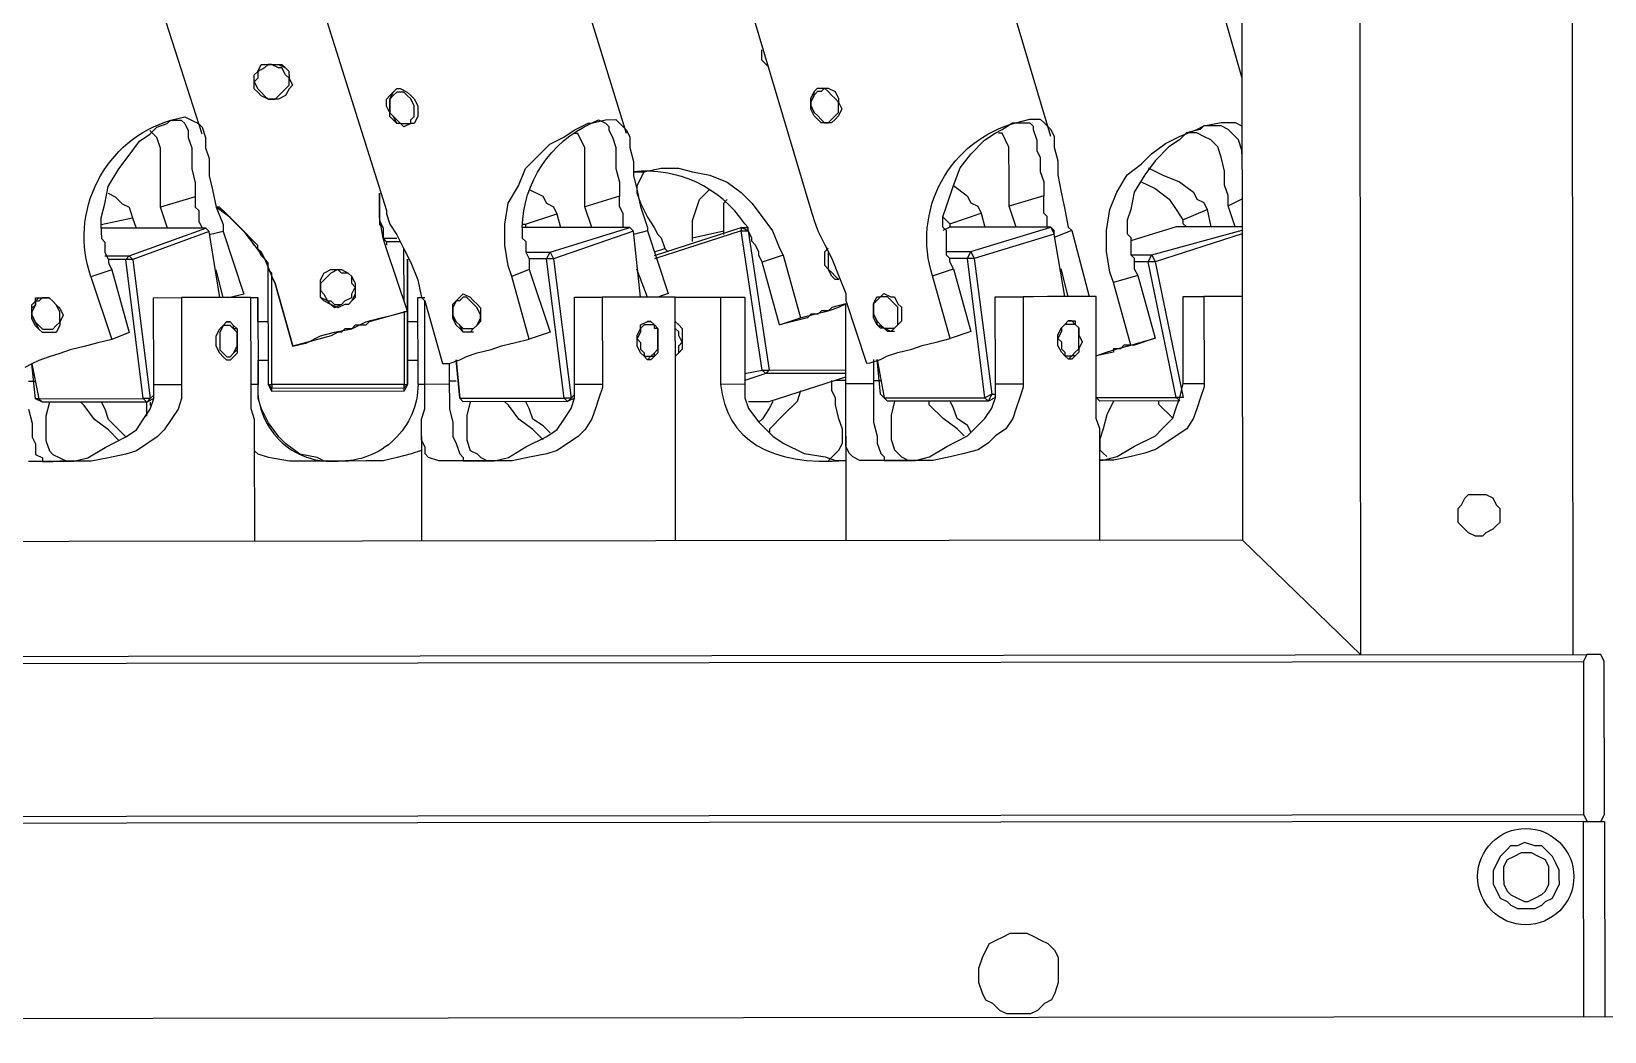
# Model space of a CAD drawing. Header units: feet. Extents: x -99009 to 3252343, y -11094690 to 9035152.
# Drawn here: x 2489859.4 to 2490194.5, y -1981020.9 to -1980808 of the extents above; entities that cross this region are included whole.
import ezdxf

# ---------------------------------------------------------------- set-up
doc = ezdxf.new("R2010")
doc.units = ezdxf.units.FT
doc.layers.add('1', color=1, linetype='Continuous')

# ---------------------------------------------------------------- blocks, each defined once
blk = doc.blocks.new('lEVELLING mACHINE')
at = {"color": 200, "lineweight": 25, "transparency": 33554684}
for points in [[(13271.33, 7724.53), (13271.33, 7564.48), (11447.13, 7564.48), (11447.13, 7724.53)], [(11576.8, 7546.7), (11579.02, 7546.7), (11580.5, 7547.44), (11581.98, 7548.18), (11583.47, 7548.92), (11584.21, 7550.41), (11584.95, 7551.89), (11585.69, 7554.11), (11585.69, 7555.59), (11585.69, 7557.07), (11584.95, 7559.3), (11584.21, 7560.78), (11582.72, 7561.52), (11581.24, 7563), (11579.76, 7563.74), (11578.28, 7563.74), (11576.06, 7563.74), (11574.57, 7563.74), (11573.09, 7563), (11571.61, 7561.52), (11570.13, 7560.78), (11569.39, 7559.3), (11568.65, 7557.07), (11568.65, 7555.59), (11568.65, 7554.11), (11568.65, 7551.89), (11569.39, 7550.41), (11570.87, 7548.92), (11572.35, 7548.18), (11573.83, 7547.44), (11575.32, 7546.7)], [(11469.36, 7527.44), (11470.84, 7528.18), (11472.32, 7528.18), (11473.07, 7528.92), (11474.55, 7530.4), (11475.29, 7531.88), (11476.03, 7533.36), (11476.03, 7534.85), (11476.03, 7536.33), (11475.29, 7537.81), (11474.55, 7539.29), (11473.07, 7540.03), (11472.32, 7540.77), (11470.84, 7541.51), (11469.36, 7541.51), (11467.14, 7541.51), (11465.66, 7540.77), (11464.91, 7540.03), (11463.43, 7539.29), (11462.69, 7537.81), (11461.95, 7536.33), (11461.95, 7534.85), (11461.95, 7533.36), (11462.69, 7531.88), (11463.43, 7530.4), (11464.91, 7528.92), (11465.66, 7528.18), (11467.14, 7528.18)], [(11469.36, 7529.66), (11470.1, 7529.66), (11471.58, 7530.4), (11473.07, 7531.14), (11473.81, 7532.62), (11473.81, 7533.36), (11473.81, 7534.85), (11473.81, 7536.33), (11473.07, 7537.81), (11472.32, 7538.55), (11470.84, 7539.29), (11469.36, 7540.03), (11468.62, 7540.03), (11467.14, 7539.29), (11465.66, 7538.55), (11464.91, 7537.81), (11464.17, 7536.33), (11464.17, 7534.85), (11464.17, 7533.36), (11464.17, 7532.62), (11464.91, 7531.14), (11466.4, 7530.4), (11467.88, 7529.66)], [(11456.02, 7522.99), (11453.06, 7522.99), (11452.32, 7521.51), (11452.32, 7488.91), (11453.06, 7487.43), (11456.02, 7487.43), (11456.76, 7488.91), (11456.76, 7521.51)], [(11474.55, 7457.79), (11474.55, 7459.27), (11475.29, 7460.01), (11476.03, 7460.75), (11477.51, 7461.49), (11478.25, 7462.23), (11479.73, 7462.23), (11481.22, 7461.49), (11481.96, 7460.75), (11482.7, 7460.01), (11483.44, 7459.27), (11483.44, 7457.79), (11483.44, 7456.31), (11482.7, 7455.56), (11481.96, 7454.08), (11481.22, 7453.34), (11479.73, 7453.34), (11478.25, 7453.34), (11477.51, 7453.34), (11476.03, 7454.08), (11475.29, 7455.56), (11474.55, 7456.31)], [(11581.98, 7429.63), (11576.06, 7429.63), (11576.06, 7430.37), (11576.8, 7432.6), (11577.54, 7434.82), (11578.28, 7437.04), (11579.76, 7439.26), (11581.98, 7440.75), (11583.47, 7442.23), (11585.69, 7443.71), (11588.65, 7444.45), (11591.62, 7445.19), (11595.32, 7445.93), (11599.03, 7445.93), (11601.99, 7445.93), (11604.21, 7445.93), (11603.47, 7445.93), (11601.99, 7445.93), (11599.03, 7445.93), (11596.06, 7445.19), (11592.36, 7442.97), (11587.91, 7440.75), (11586.43, 7439.26), (11584.21, 7437.04), (11582.72, 7434.82), (11581.98, 7432.6)], [(11671.64, 7429.63), (11665.71, 7429.63), (11665.71, 7430.37), (11666.45, 7432.6), (11667.19, 7434.82), (11667.93, 7437.04), (11669.41, 7439.26), (11670.9, 7440.75), (11673.12, 7442.23), (11675.34, 7443.71), (11677.56, 7444.45), (11681.27, 7445.19), (11684.97, 7445.93), (11688.68, 7445.93), (11691.64, 7445.93), (11693.87, 7445.93), (11693.12, 7445.93), (11691.64, 7445.93), (11688.68, 7445.93), (11685.72, 7445.19), (11682.01, 7442.97), (11677.56, 7440.75), (11675.34, 7439.26), (11673.86, 7437.04), (11672.38, 7434.82), (11671.64, 7432.6)], [(11761.29, 7429.63), (11755.36, 7429.63), (11755.36, 7430.37), (11755.36, 7432.6), (11756.1, 7434.82), (11757.59, 7437.04), (11759.07, 7439.26), (11760.55, 7440.75), (11762.77, 7442.23), (11765, 7443.71), (11767.22, 7444.45), (11770.92, 7445.19), (11774.63, 7445.93), (11777.59, 7445.93), (11781.3, 7445.93), (11783.52, 7445.93), (11782.78, 7445.93), (11781.3, 7445.93), (11778.33, 7445.93), (11775.37, 7445.19), (11771.66, 7442.97), (11767.22, 7440.75), (11765, 7439.26), (11763.51, 7437.04), (11762.03, 7434.82), (11761.29, 7432.6)], [(11560.5, 7432.6), (11543.45, 7432.6), (11542.71, 7433.34), (11559.76, 7433.34)], [(11607.18, 7424.45), (11605.69, 7432.6), (11584.21, 7432.6), (11583.47, 7433.34), (11604.95, 7433.34), (11605.69, 7432.6), (11606.43, 7431.85)], [(11696.83, 7424.45), (11696.09, 7432.6), (11673.86, 7432.6), (11673.12, 7433.34), (11695.35, 7433.34), (11696.09, 7432.6)], [(11787.22, 7425.19), (11785.74, 7432.6), (11763.51, 7432.6), (11762.77, 7433.34), (11785, 7433.34), (11785.74, 7432.6), (11786.48, 7432.6)], [(11630.14, 7426.67), (11630.89, 7427.41), (11631.63, 7426.67)], [(11566.42, 7416.29), (11564.94, 7416.29), (11564.94, 7417.04), (11564.2, 7417.78), (11564.2, 7419.26), (11563.46, 7420.74), (11564.2, 7422.22), (11564.2, 7422.96), (11564.94, 7423.7), (11565.68, 7424.45), (11566.42, 7424.45), (11567.16, 7423.7), (11567.91, 7422.96), (11568.65, 7421.48), (11568.65, 7420), (11568.65, 7419.26), (11567.91, 7417.78), (11567.16, 7417.04)], [(11566.42, 7417.04), (11567.16, 7417.04), (11567.91, 7417.78), (11567.91, 7418.52), (11568.65, 7420), (11567.91, 7420.74), (11567.91, 7422.22), (11567.16, 7422.96), (11567.16, 7423.7), (11566.42, 7423.7), (11565.68, 7423.7), (11564.94, 7422.96), (11564.2, 7422.22), (11564.2, 7421.48), (11564.2, 7420), (11564.2, 7419.26), (11564.2, 7417.78), (11564.94, 7417.04), (11565.68, 7417.04)], [(11656.08, 7416.29), (11655.34, 7416.29), (11654.6, 7417.04), (11653.85, 7417.78), (11653.85, 7419.26), (11653.85, 7420.74), (11653.85, 7422.22), (11653.85, 7422.96), (11654.6, 7423.7), (11655.34, 7424.45), (11656.08, 7424.45), (11656.82, 7423.7), (11657.56, 7422.96), (11658.3, 7421.48), (11658.3, 7420), (11658.3, 7419.26), (11657.56, 7417.78), (11657.56, 7417.04)], [(11656.08, 7417.04), (11656.82, 7417.04), (11657.56, 7417.78), (11657.56, 7418.52), (11658.3, 7420), (11657.56, 7420.74), (11657.56, 7422.22), (11656.82, 7422.96), (11656.82, 7423.7), (11656.08, 7423.7), (11655.34, 7423.7), (11654.6, 7422.96), (11653.85, 7422.22), (11653.85, 7421.48), (11653.85, 7420), (11653.85, 7418.52), (11653.85, 7417.78), (11654.6, 7417.04), (11655.34, 7417.04)], [(11745.73, 7416.29), (11744.99, 7416.29), (11744.25, 7417.04), (11743.51, 7417.78), (11743.51, 7419.26), (11743.51, 7420.74), (11743.51, 7422.22), (11743.51, 7422.96), (11744.25, 7423.7), (11744.99, 7424.45), (11745.73, 7424.45), (11746.47, 7423.7), (11747.21, 7422.96), (11747.95, 7421.48), (11747.95, 7420), (11747.95, 7419.26), (11747.21, 7417.78), (11746.47, 7417.04)], [(11745.73, 7417.04), (11746.47, 7417.04), (11747.21, 7418.52), (11747.21, 7419.26), (11747.21, 7420.74), (11747.21, 7421.48), (11747.21, 7422.22), (11746.47, 7422.96), (11745.73, 7423.7), (11744.99, 7423.7), (11744.25, 7422.96), (11743.51, 7421.48), (11743.51, 7420.74), (11743.51, 7419.26), (11743.51, 7418.52), (11744.25, 7417.78), (11744.99, 7417.04)], [(11604.21, 7418.52), (11604.95, 7418.52), (11605.69, 7417.78), (11607.18, 7417.04), (11607.18, 7416.29), (11607.92, 7414.81), (11607.92, 7413.33), (11607.92, 7412.59), (11607.18, 7411.11), (11606.43, 7411.11), (11605.69, 7410.37), (11604.21, 7411.11), (11603.47, 7411.11), (11602.73, 7412.59), (11601.99, 7413.33), (11601.99, 7414.81), (11601.99, 7416.29), (11602.73, 7417.04), (11603.47, 7417.78)], [(11604.21, 7417.78), (11603.47, 7417.78), (11602.73, 7417.04), (11602.73, 7415.55), (11602.73, 7414.81), (11602.73, 7413.33), (11603.47, 7412.59), (11604.21, 7411.85), (11604.95, 7411.11), (11605.69, 7411.11), (11606.43, 7411.11), (11607.18, 7411.85), (11607.92, 7412.59), (11607.92, 7414.07), (11607.92, 7414.81), (11607.18, 7416.29), (11606.43, 7417.04), (11605.69, 7417.78), (11604.95, 7417.78)], [(11693.87, 7418.52), (11694.61, 7418.52), (11695.35, 7418.52), (11696.09, 7417.04), (11696.83, 7416.29), (11697.57, 7414.81), (11697.57, 7414.07), (11697.57, 7412.59), (11696.83, 7411.85), (11696.09, 7411.11), (11695.35, 7410.37), (11693.87, 7411.11), (11693.12, 7411.85), (11692.38, 7412.59), (11691.64, 7413.33), (11691.64, 7414.81), (11691.64, 7416.29), (11692.38, 7417.04), (11693.12, 7417.78)], [(11693.87, 7417.78), (11693.12, 7417.78), (11692.38, 7417.04), (11691.64, 7415.55), (11691.64, 7414.81), (11692.38, 7413.33), (11693.12, 7412.59), (11693.87, 7411.85), (11694.61, 7411.11), (11695.35, 7411.11), (11696.09, 7411.85), (11696.83, 7411.85), (11697.57, 7413.33), (11697.57, 7414.07), (11697.57, 7415.55), (11696.83, 7416.29), (11696.09, 7417.04), (11695.35, 7417.78), (11694.61, 7417.78)], [(11782.78, 7418.52), (11784.26, 7418.52), (11785, 7418.52), (11785.74, 7417.78), (11786.48, 7416.29), (11787.22, 7414.81), (11787.22, 7414.07), (11787.22, 7412.59), (11786.48, 7411.85), (11785.74, 7411.11), (11785, 7411.11), (11783.52, 7411.11), (11782.78, 7411.85), (11782.04, 7412.59), (11781.3, 7413.33), (11780.56, 7414.81), (11781.3, 7416.29), (11781.3, 7417.04), (11782.04, 7418.52)], [(11783.52, 7417.78), (11782.78, 7417.78), (11782.04, 7417.04), (11781.3, 7416.29), (11781.3, 7414.81), (11781.3, 7414.07), (11782.04, 7412.59), (11782.78, 7411.85), (11783.52, 7411.11), (11785, 7411.11), (11785.74, 7411.85), (11786.48, 7411.85), (11786.48, 7412.59), (11787.22, 7414.07), (11787.22, 7414.81), (11786.48, 7416.29), (11785.74, 7417.04), (11785, 7417.78), (11784.26, 7417.78)], [(11720.54, 7412.59), (11722.02, 7413.33), (11723.5, 7412.59), (11724.99, 7411.85), (11725.73, 7411.11), (11725.73, 7409.63), (11725.73, 7408.14), (11725.73, 7407.4), (11724.99, 7405.92), (11723.5, 7405.18), (11722.76, 7405.18), (11721.28, 7405.18), (11719.8, 7405.92), (11719.06, 7406.66), (11718.32, 7408.14), (11718.32, 7408.89), (11718.32, 7410.37), (11719.06, 7411.85), (11719.8, 7412.59)], [(11721.28, 7412.59), (11720.54, 7411.85), (11719.06, 7411.11), (11719.06, 7410.37), (11718.32, 7408.89), (11719.06, 7408.14), (11719.06, 7406.66), (11719.8, 7405.92), (11721.28, 7405.92), (11722.02, 7405.18), (11723.5, 7405.92), (11724.24, 7406.66), (11724.99, 7407.4), (11725.73, 7408.14), (11725.73, 7409.63), (11724.99, 7410.37), (11724.24, 7411.85), (11723.5, 7411.85), (11722.76, 7412.59)], [(11556.79, 7408.14), (11557.53, 7405.92), (11558.27, 7401.48), (11558.27, 7397.03), (11557.53, 7392.58), (11556.05, 7388.88), (11553.83, 7385.18), (11550.86, 7382.95), (11548.64, 7380.73), (11545.68, 7378.51), (11542.71, 7377.02), (11539.01, 7375.54), (11537.53, 7374.8), (11538.27, 7375.54), (11541.23, 7376.28), (11542.71, 7377.77), (11544.94, 7379.25), (11547.9, 7382.21), (11550.12, 7385.18), (11552.35, 7388.88), (11553.09, 7392.58), (11553.83, 7394.81), (11553.83, 7397.77), (11553.09, 7398.51), (11553.09, 7399.99), (11553.09, 7400.74), (11553.09, 7402.22), (11552.35, 7402.96), (11552.35, 7404.44), (11552.35, 7405.18), (11551.61, 7406.66)], [(11549.38, 7403.7), (11548.64, 7402.22), (11547.9, 7403.7)], [(11587.91, 7402.96), (11587.17, 7401.48), (11586.43, 7402.96)], [(11677.56, 7402.96), (11676.82, 7401.48), (11676.08, 7402.96)], [(11767.22, 7402.96), (11766.48, 7402.22), (11765.74, 7402.96)], [(11619.03, 7366.65), (11618.29, 7366.65), (11617.55, 7366.65), (11616.07, 7367.39), (11615.33, 7368.87), (11615.33, 7369.62), (11614.59, 7371.1), (11615.33, 7372.58), (11616.07, 7373.32), (11616.81, 7374.06), (11617.55, 7374.06), (11619.03, 7374.06), (11619.77, 7373.32), (11620.51, 7372.58), (11621.25, 7371.1), (11621.25, 7369.62), (11621.25, 7368.87), (11620.51, 7367.39), (11619.77, 7366.65)], [(11615.33, 7369.62), (11616.07, 7368.87), (11616.81, 7368.13), (11617.55, 7367.39), (11618.29, 7366.65), (11619.03, 7367.39), (11619.77, 7367.39), (11620.51, 7368.13), (11621.25, 7369.62), (11621.25, 7370.36), (11620.51, 7371.84), (11619.77, 7372.58), (11619.03, 7373.32), (11618.29, 7374.06), (11617.55, 7374.06), (11616.81, 7373.32), (11616.07, 7372.58), (11615.33, 7371.84), (11615.33, 7371.1)], [(11709.43, 7366.65), (11708.68, 7366.65), (11707.2, 7367.39), (11706.46, 7368.13), (11705.72, 7368.87), (11704.98, 7370.36), (11704.98, 7371.84), (11704.98, 7372.58), (11705.72, 7374.06), (11706.46, 7374.06), (11707.94, 7374.8), (11708.68, 7374.06), (11709.43, 7374.06), (11710.91, 7372.58), (11710.91, 7371.84), (11711.65, 7370.36), (11711.65, 7368.87), (11710.91, 7368.13), (11710.17, 7367.39)], [(11705.72, 7370.36), (11706.46, 7368.87), (11707.2, 7368.13), (11707.94, 7367.39), (11708.68, 7367.39), (11709.43, 7367.39), (11710.17, 7368.13), (11710.91, 7368.87), (11710.91, 7369.62), (11710.91, 7371.1), (11710.91, 7371.84), (11710.17, 7372.58), (11709.43, 7373.32), (11708.68, 7374.06), (11707.94, 7374.06), (11706.46, 7374.06), (11706.46, 7373.32), (11705.72, 7372.58), (11705.72, 7371.1)], [(11736.84, 7361.47), (11736.1, 7361.47), (11734.62, 7361.47), (11733.14, 7362.21), (11732.39, 7362.95), (11732.39, 7364.43), (11731.65, 7365.91), (11732.39, 7366.65), (11733.14, 7368.13), (11734.62, 7368.87), (11735.36, 7368.87), (11736.84, 7368.87), (11738.32, 7368.13), (11739.06, 7367.39), (11739.8, 7366.65), (11739.8, 7365.17), (11739.8, 7363.69), (11739.06, 7362.95), (11738.32, 7361.47)], [(11732.39, 7364.43), (11733.14, 7363.69), (11733.88, 7362.21), (11734.62, 7362.21), (11736.1, 7361.47), (11736.84, 7361.47), (11737.58, 7362.21), (11739.06, 7362.95), (11739.06, 7364.43), (11739.8, 7365.17), (11739.06, 7366.65), (11738.32, 7367.39), (11737.58, 7368.13), (11736.84, 7368.87), (11735.36, 7368.87), (11734.62, 7368.13), (11733.88, 7367.39), (11733.14, 7366.65), (11732.39, 7365.91)]]:
    blk.add_lwpolyline(points, close=True, dxfattribs=at)
for points in [[(11456.76, 7522.99), (11452.32, 7522.99), (11452.32, 7564.48)], [(11456.76, 7564.48), (11456.76, 7522.99), (13257.25, 7522.99), (13257.25, 7564.48)], [(11504.18, 7487.43), (11529.38, 7462.97), (13279.48, 7462.97), (13303.93, 7487.43), (13260.96, 7487.43), (13262.44, 7488.91), (13262.44, 7521.51), (13260.96, 7522.99), (13257.99, 7522.99), (13257.25, 7521.51), (13257.25, 7488.91), (11456.76, 7488.91)], [(13257.25, 7521.51), (11456.76, 7521.51)], [(13257.99, 7487.43), (11456.02, 7487.43)], [(11529.38, 7252.55), (11504.18, 7227.35), (11529.38, 7252.55), (11529.38, 7462.97), (11504.18, 7487.43), (11504.18, 7227.35), (11458.99, 7227.35), (11458.99, 7487.43)], [(11559.76, 7462.97), (11559.76, 7440.75), (11559.76, 7439.26), (11560.5, 7437.04), (11560.5, 7434.82), (11560.5, 7432.6), (11560.5, 7429.63), (11560.5, 7411.11), (11561.24, 7411.11), (11562.72, 7411.11), (11564.2, 7411.11), (11566.42, 7411.11), (11568.65, 7411.11), (11570.87, 7411.11), (11573.83, 7411.11), (11576.06, 7411.11), (11576.06, 7429.63)], [(11613.84, 7440.75), (11613.84, 7462.97)], [(11650.15, 7462.97), (11650.15, 7440.75), (11650.15, 7439.26), (11650.15, 7437.04), (11650.15, 7434.82), (11650.15, 7432.6), (11650.15, 7429.63), (11650.15, 7411.11), (11649.41, 7411.11), (11646.45, 7411.11), (11643.48, 7411.11), (11640.52, 7411.11), (11640.52, 7429.63), (11635.33, 7429.63), (11635.33, 7430.37), (11635.33, 7432.6), (11634.59, 7434.82), (11632.37, 7437.78), (11629.4, 7440.75), (11627.18, 7442.23), (11622.74, 7444.45), (11618.29, 7445.19), (11616.07, 7445.93), (11614.59, 7445.93), (11613.84, 7445.93)], [(11704.24, 7440.75), (11704.24, 7462.97)], [(11739.8, 7462.97), (11739.8, 7440), (11739.8, 7439.26), (11739.8, 7437.04), (11740.54, 7434.82), (11740.54, 7432.6), (11740.54, 7429.63), (11740.54, 7411.11), (11739.06, 7411.11), (11739.06, 7428.89), (11739.06, 7424.45)], [(11529.38, 7411.11), (11531.6, 7411.11), (11534.56, 7411.11), (11537.53, 7411.11), (11537.53, 7429.63), (11537.53, 7430.37), (11538.27, 7432.6), (11539.01, 7434.82), (11539.75, 7437.04), (11541.23, 7439.26), (11543.45, 7440.75), (11545.68, 7442.23), (11547.9, 7443.71), (11550.12, 7444.45), (11553.09, 7445.19), (11556.79, 7445.93), (11559.76, 7445.93), (11559.01, 7445.93), (11556.05, 7445.19), (11552.35, 7442.97), (11547.9, 7440.75), (11546.42, 7439.26), (11544.2, 7437.04), (11543.45, 7434.82), (11542.71, 7432.6), (11541.97, 7429.63), (11537.53, 7429.63)], [(11556.79, 7433.34), (11558.27, 7436.3), (11559.01, 7439.26), (11559.76, 7441.49), (11559.76, 7443.71), (11559.01, 7444.45), (11558.27, 7445.19)], [(11603.47, 7433.34), (11604.21, 7436.3), (11604.21, 7439.26), (11604.21, 7441.49), (11603.47, 7443.71), (11602.73, 7444.45), (11601.99, 7445.19), (11600.51, 7445.93)], [(11607.92, 7424.45), (11607.92, 7428.89), (11607.92, 7429.63), (11607.92, 7430.37), (11607.92, 7432.6), (11607.92, 7434.82), (11607.92, 7437.78), (11607.18, 7440.75), (11607.18, 7442.23), (11606.43, 7444.45), (11605.69, 7445.19), (11605.69, 7445.93), (11604.95, 7445.93), (11604.21, 7445.93), (11606.43, 7445.93), (11608.66, 7445.93), (11610.88, 7445.93), (11612.36, 7445.19), (11613.1, 7444.45), (11613.84, 7442.97), (11613.84, 7441.49), (11613.84, 7439.26), (11613.84, 7437.04), (11613.84, 7434.82), (11613.84, 7432.6), (11613.84, 7429.63), (11613.84, 7412.59)], [(11617.55, 7445.93), (11616.07, 7444.45), (11615.33, 7443.71), (11614.59, 7442.23), (11614.59, 7439.26), (11615.33, 7437.04), (11616.07, 7434.08), (11616.07, 7432.6), (11616.81, 7431.11), (11616.81, 7428.89)], [(11693.87, 7433.34), (11694.61, 7436.3), (11694.61, 7439.26), (11694.61, 7441.49), (11693.87, 7443.71), (11692.38, 7444.45), (11691.64, 7445.19), (11690.16, 7445.93)], [(11698.31, 7425.19), (11698.31, 7428.89), (11698.31, 7429.63), (11698.31, 7430.37), (11698.31, 7432.6), (11698.31, 7434.82), (11697.57, 7437.78), (11697.57, 7440.75), (11696.83, 7442.23), (11696.09, 7444.45), (11695.35, 7445.19), (11695.35, 7445.93), (11694.61, 7445.93), (11693.87, 7445.93), (11696.09, 7445.93), (11698.31, 7445.93), (11700.53, 7445.93), (11702.76, 7445.19), (11703.5, 7444.45), (11703.5, 7442.97), (11704.24, 7441.49), (11704.24, 7439.26), (11704.24, 7437.04), (11703.5, 7434.82), (11703.5, 7432.6), (11703.5, 7429.63), (11703.5, 7411.85)], [(11704.24, 7443.71), (11706.46, 7444.45), (11709.43, 7445.19), (11712.39, 7445.93), (11716.09, 7445.93), (11719.8, 7445.93), (11722.02, 7445.93), (11723.5, 7445.93), (11724.99, 7445.93), (11726.47, 7445.19), (11730.17, 7444.45), (11733.14, 7442.23), (11734.62, 7440.75), (11736.84, 7437.78), (11738.32, 7434.82), (11739.06, 7432.6), (11739.06, 7430.37), (11739.06, 7429.63), (11739.06, 7428.89), (11739.06, 7424.45), (11736.84, 7424.45)], [(11783.52, 7433.34), (11784.26, 7436.3), (11784.26, 7439.26), (11784.26, 7441.49), (11783.52, 7443.71), (11782.78, 7444.45), (11781.3, 7445.19), (11779.81, 7445.93)], [(11787.97, 7434.82), (11787.22, 7437.78), (11787.22, 7440.75), (11786.48, 7442.23), (11786.48, 7444.45), (11785, 7445.19), (11785, 7445.93), (11784.26, 7445.93), (11783.52, 7445.93), (11785.74, 7445.93), (11787.97, 7445.93)], [(11587.17, 7440), (11587.91, 7438.52), (11590.13, 7437.04), (11590.87, 7434.82), (11591.62, 7433.34)], [(11588.65, 7440.75), (11590.13, 7439.26), (11593.1, 7437.04), (11596.06, 7434.08), (11596.06, 7433.34)], [(11623.48, 7431.11), (11624.22, 7433.34), (11627.18, 7436.3), (11630.14, 7439.26), (11630.14, 7440)], [(11676.82, 7440), (11678.31, 7438.52), (11680.53, 7437.04), (11681.27, 7434.82), (11682.01, 7433.34)], [(11678.31, 7441.49), (11680.53, 7439.26), (11683.49, 7437.04), (11685.72, 7434.08), (11686.46, 7433.34)], [(11767.22, 7440.75), (11769.44, 7438.52), (11770.92, 7437.04), (11771.66, 7434.82), (11772.41, 7433.34)], [(11768.7, 7441.49), (11770.92, 7439.26), (11773.89, 7437.04), (11776.11, 7434.08), (11776.85, 7433.34)], [(11544.2, 7437.04), (11547.16, 7434.08), (11547.16, 7433.34)], [(11629.4, 7433.34), (11630.14, 7434.82), (11631.63, 7437.04), (11632.37, 7437.78)], [(11581.98, 7432.6), (11583.47, 7433.34), (11582.72, 7431.85), (11581.98, 7431.85)], [(11634.59, 7433.34), (11630.14, 7433.34), (11613.84, 7428.15)], [(11671.64, 7432.6), (11673.12, 7433.34), (11672.38, 7432.6), (11671.64, 7431.85)], [(11695.35, 7433.34), (11696.09, 7432.6)], [(11761.29, 7432.6), (11762.77, 7433.34), (11762.03, 7432.6), (11761.29, 7431.85)], [(11762.03, 7433.34), (11762.03, 7434.08)], [(11762.77, 7436.3), (11762.77, 7433.34)], [(11785, 7433.34), (11786.48, 7432.6)], [(11529.38, 7397.77), (11547.9, 7403.7), (11541.97, 7432.6), (11543.45, 7432.6), (11549.38, 7403.7), (11552.35, 7403.7)], [(11560.5, 7432.6), (11560.5, 7432.6)], [(11567.16, 7411.11), (11569.39, 7397.77), (11586.43, 7402.96), (11582.72, 7431.85), (11584.21, 7432.6), (11587.91, 7402.96), (11591.62, 7402.96)], [(11682.01, 7401.48), (11676.82, 7401.48), (11659.78, 7396.29), (11659.04, 7397.03), (11676.08, 7402.96), (11672.38, 7432.6), (11673.86, 7432.6), (11677.56, 7402.96), (11681.27, 7402.96)], [(11696.09, 7432.6), (11696.09, 7432.6)], [(11704.98, 7416.29), (11707.2, 7416.29), (11707.2, 7402.96), (11707.2, 7429.63), (11707.94, 7431.11), (11736.1, 7431.11), (11736.1, 7430.37), (11736.84, 7429.63), (11736.1, 7429.63), (11736.1, 7406.66)], [(11707.94, 7414.07), (11707.94, 7429.63), (11736.1, 7429.63), (11736.1, 7430.37), (11707.94, 7430.37), (11707.2, 7429.63), (11707.2, 7424.45), (11704.98, 7424.45)], [(11707.94, 7431.11), (11707.94, 7430.37), (11707.94, 7429.63), (11707.2, 7429.63)], [(11736.1, 7431.11), (11736.84, 7429.63), (11736.84, 7403.7)], [(11771.66, 7402.22), (11766.48, 7402.22), (11750.18, 7396.29), (11749.44, 7397.03), (11765.74, 7402.96), (11762.03, 7432.6), (11763.51, 7432.6), (11767.22, 7402.96), (11770.92, 7402.96)], [(11541.97, 7429.63), (11541.97, 7428.89), (11541.97, 7411.11), (11537.53, 7411.11)], [(11581.98, 7429.63), (11581.98, 7428.89), (11581.98, 7411.11), (11576.06, 7411.11)], [(11607.92, 7428.89), (11606.43, 7428.89)], [(11607.92, 7429.63), (11613.84, 7429.63)], [(11613.84, 7427.41), (11630.89, 7427.41), (11635.33, 7428.89), (11635.33, 7429.63)], [(11613.84, 7428.89), (11616.07, 7428.89)], [(11635.33, 7427.41), (11631.63, 7426.67), (11636.07, 7397.03), (11634.59, 7397.03), (11630.14, 7426.67), (11613.84, 7426.67)], [(11640.52, 7411.11), (11635.33, 7411.11), (11635.33, 7428.89)], [(11650.15, 7411.11), (11651.63, 7411.11), (11652.37, 7411.11), (11653.85, 7411.11), (11656.08, 7411.11), (11658.3, 7411.11), (11660.52, 7411.11), (11662.75, 7411.11), (11665.71, 7411.11), (11665.71, 7429.63)], [(11671.64, 7429.63), (11671.64, 7428.89), (11671.64, 7411.11), (11665.71, 7411.11)], [(11698.31, 7428.89), (11696.83, 7428.89)], [(11698.31, 7429.63), (11703.5, 7429.63), (11704.98, 7429.63), (11704.98, 7428.89), (11704.98, 7411.11), (11703.5, 7411.11)], [(11707.2, 7429.63), (11707.2, 7429.63)], [(11736.84, 7416.29), (11739.06, 7416.29), (11739.06, 7411.11), (11739.06, 7428.89), (11739.06, 7429.63), (11740.54, 7429.63)], [(11736.84, 7429.63), (11736.84, 7429.63)], [(11739.06, 7428.89), (11739.06, 7428.89)], [(11739.06, 7428.89), (11739.06, 7428.89)], [(11740.54, 7411.11), (11741.29, 7411.11), (11742.03, 7411.11), (11743.51, 7411.11), (11745.73, 7411.11), (11747.21, 7411.11), (11750.18, 7411.11), (11752.4, 7411.11), (11755.36, 7411.11), (11755.36, 7429.63)], [(11761.29, 7429.63), (11761.29, 7428.89), (11761.29, 7411.11), (11755.36, 7411.11)], [(11787.97, 7428.89), (11786.48, 7428.89)], [(11553.09, 7421.48), (11547.9, 7420), (11552.35, 7421.48), (11553.09, 7421.48), (11553.83, 7421.48), (11554.57, 7421.48), (11555.31, 7422.22), (11556.05, 7422.22), (11556.79, 7422.22), (11556.79, 7422.96), (11560.5, 7423.7), (11558.27, 7422.96), (11556.05, 7422.22), (11553.09, 7421.48), (11556.79, 7408.14)], [(11655.34, 7277.74), (11621.25, 7392.58), (11620.51, 7394.81), (11619.77, 7397.03), (11618.29, 7399.99), (11616.81, 7402.96), (11615.33, 7406.66), (11613.84, 7410.37), (11613.84, 7411.85), (11609.4, 7425.19), (11608.66, 7425.19), (11606.43, 7424.45), (11604.95, 7423.7), (11602.73, 7422.96), (11599.77, 7422.22), (11597.54, 7421.48), (11594.58, 7420.74), (11591.62, 7420), (11595.32, 7406.66), (11590.87, 7405.18), (11591.62, 7403.7), (11591.62, 7402.96), (11592.36, 7402.22), (11592.36, 7400.74), (11592.36, 7399.99), (11592.36, 7398.51), (11592.36, 7397.03), (11593.1, 7396.29), (11593.1, 7394.07), (11592.36, 7391.84), (11590.87, 7387.4), (11589.39, 7383.69), (11587.17, 7380.73), (11584.21, 7377.77), (11581.98, 7376.28), (11580.5, 7375.54), (11578.28, 7374.06), (11577.54, 7374.06), (11574.57, 7373.32), (11572.35, 7373.32), (11571.61, 7374.06), (11570.13, 7375.54), (11569.39, 7377.02), (11569.39, 7379.25), (11568.65, 7382.21), (11568.65, 7385.18), (11567.91, 7388.88), (11567.16, 7392.58), (11566.42, 7396.29), (11565.68, 7397.03), (11561.98, 7411.11), (11562.72, 7411.11)], [(11564.2, 7422.22), (11564.2, 7422.96), (11564.94, 7423.7), (11565.68, 7423.7), (11566.42, 7424.45)], [(11650.15, 7416.29), (11649.41, 7417.04), (11648.67, 7417.78), (11648.67, 7419.26), (11648.67, 7420.74), (11648.67, 7422.22), (11649.41, 7422.96), (11650.15, 7423.7), (11649.41, 7422.96), (11649.41, 7421.48), (11648.67, 7420.74), (11649.41, 7419.26), (11649.41, 7418.52), (11650.15, 7417.78), (11650.15, 7417.04)], [(11747.21, 7279.22), (11711.65, 7392.58), (11711.65, 7393.33), (11710.91, 7395.55), (11709.43, 7397.77), (11707.94, 7400.74), (11706.46, 7403.7), (11704.98, 7407.4), (11704.24, 7411.11), (11703.5, 7411.85), (11699.79, 7425.19), (11698.31, 7425.19), (11696.09, 7424.45), (11694.61, 7423.7), (11692.38, 7422.96), (11689.42, 7422.22), (11687.2, 7421.48), (11684.23, 7420.74), (11681.27, 7420), (11684.97, 7406.66), (11685.72, 7404.44), (11686.46, 7399.99), (11686.46, 7395.55), (11685.72, 7391.1), (11683.49, 7387.4), (11682.01, 7383.69), (11679.05, 7380.73), (11676.82, 7378.51), (11673.86, 7377.02), (11671.64, 7375.54), (11668.67, 7374.06), (11667.93, 7374.06), (11664.97, 7373.32), (11662.75, 7373.32), (11662.01, 7374.06), (11660.52, 7375.54), (11659.78, 7377.02), (11659.78, 7379.25), (11659.04, 7382.21), (11659.04, 7385.18), (11658.3, 7388.14), (11657.56, 7391.84), (11656.08, 7396.29), (11656.08, 7397.03), (11651.63, 7410.37), (11653.85, 7411.11)], [(11656.08, 7424.45), (11655.34, 7423.7), (11654.6, 7423.7), (11654.6, 7422.96), (11653.85, 7422.22)], [(11707.2, 7424.45), (11707.2, 7425.19), (11707.2, 7424.45), (11707.2, 7423.7), (11707.2, 7422.22), (11707.2, 7421.48), (11707.2, 7420), (11707.2, 7418.52), (11707.2, 7417.04), (11707.2, 7416.29), (11707.2, 7415.55), (11707.2, 7416.29)], [(11772.41, 7396.29), (11772.41, 7397.03), (11772.41, 7398.51), (11771.66, 7399.25), (11771.66, 7400.74), (11771.66, 7401.48), (11770.92, 7402.96), (11770.92, 7403.7), (11770.18, 7405.18), (11774.63, 7406.66), (11770.18, 7420), (11773.15, 7420.74), (11776.11, 7421.48), (11779.07, 7422.22), (11781.3, 7422.96), (11783.52, 7423.7), (11785.74, 7424.45), (11787.22, 7425.19), (11788.71, 7425.93)], [(11551.61, 7406.66), (11547.9, 7420)], [(11564.2, 7422.22), (11564.2, 7422.22)], [(11590.87, 7405.18), (11587.17, 7418.52), (11591.62, 7420)], [(11681.27, 7405.18), (11676.82, 7418.52), (11681.27, 7420)], [(11736.84, 7404.44), (11736.84, 7403.7), (11737.58, 7402.96), (11738.32, 7402.22), (11739.06, 7400.74), (11739.06, 7399.99), (11740.54, 7398.51), (11742.77, 7396.29), (11744.99, 7394.07), (11747.95, 7391.84), (11746.47, 7392.58), (11744.25, 7394.81), (11742.03, 7397.03), (11739.8, 7399.99), (11737.58, 7402.96), (11736.1, 7406.66), (11735.36, 7408.14), (11731.65, 7421.48), (11728.69, 7420.74), (11725.73, 7419.26), (11722.76, 7418.52), (11719.06, 7417.78), (11716.09, 7416.29), (11713.13, 7415.55), (11710.17, 7414.81), (11707.2, 7414.07), (11715.35, 7416.29), (11716.09, 7417.04), (11717.58, 7417.04), (11718.32, 7417.04), (11719.06, 7417.78), (11720.54, 7417.78), (11721.28, 7418.52), (11722.02, 7418.52), (11723.5, 7419.26), (11731.65, 7421.48), (11735.36, 7408.14), (11736.1, 7406.66), (11736.1, 7405.92), (11736.84, 7405.18), (11736.84, 7403.7), (11737.58, 7402.96), (11738.32, 7401.48), (11739.06, 7400.74), (11739.8, 7399.99), (11741.29, 7397.77), (11743.51, 7395.55), (11745.73, 7393.33), (11747.21, 7391.84), (11747.95, 7391.84)], [(11731.65, 7421.48), (11731.65, 7421.48)], [(11744.25, 7422.96), (11743.51, 7422.22)], [(11770.18, 7405.18), (11766.48, 7418.52), (11770.18, 7420)], [(11564.2, 7418.52), (11564.2, 7417.78), (11564.94, 7417.04), (11565.68, 7416.29), (11566.42, 7416.29)], [(11603.47, 7418.52), (11604.21, 7418.52), (11605.69, 7417.78), (11606.43, 7417.78), (11607.18, 7417.04), (11607.92, 7415.55), (11607.92, 7414.81), (11607.92, 7413.33), (11607.92, 7412.59), (11607.18, 7411.11), (11606.43, 7411.11), (11605.69, 7410.37)], [(11627.92, 7417.04), (11631.63, 7403.7)], [(11653.85, 7417.78), (11654.6, 7417.78), (11654.6, 7417.04), (11655.34, 7416.29), (11656.08, 7416.29)], [(11693.12, 7418.52), (11693.87, 7418.52), (11695.35, 7418.52), (11696.09, 7417.78), (11696.83, 7417.04), (11697.57, 7415.55), (11697.57, 7414.81), (11697.57, 7413.33), (11697.57, 7412.59), (11696.83, 7411.85), (11696.09, 7411.11), (11695.35, 7410.37)], [(11743.51, 7417.78), (11744.25, 7417.78), (11744.25, 7417.04), (11744.99, 7416.29), (11745.73, 7416.29)], [(11782.78, 7418.52), (11783.52, 7418.52), (11785, 7418.52), (11785.74, 7417.78), (11786.48, 7417.04), (11787.22, 7415.55), (11787.22, 7414.81), (11787.22, 7413.33), (11786.48, 7412.59), (11786.48, 7411.11), (11785.74, 7411.11), (11785, 7411.11)], [(11707.2, 7414.07), (11711.65, 7400.74), (11712.39, 7398.51), (11713.13, 7394.07), (11713.13, 7389.62), (11713.13, 7388.88), (11713.13, 7391.84), (11713.13, 7392.58), (11713.13, 7394.07), (11713.13, 7395.55), (11712.39, 7396.29), (11712.39, 7397.77), (11712.39, 7398.51), (11709.43, 7398.51)], [(11707.2, 7414.07), (11707.2, 7414.07)], [(11721.28, 7412.59), (11722.76, 7413.33), (11723.5, 7412.59), (11724.24, 7411.85), (11725.73, 7411.11), (11725.73, 7410.37)], [(11739.06, 7416.29), (11739.06, 7411.11)], [(11566.42, 7411.11), (11567.91, 7405.18)], [(11656.08, 7411.11), (11658.3, 7405.18)], [(11657.56, 7411.11), (11659.04, 7397.03)], [(11707.94, 7411.85), (11707.94, 7400.74)], [(11718.32, 7408.14), (11718.32, 7409.63), (11718.32, 7411.11), (11719.06, 7411.85), (11719.8, 7412.59), (11720.54, 7412.59)], [(11739.06, 7411.11), (11739.06, 7411.11)], [(11739.06, 7411.11), (11739.06, 7411.11)], [(11746.47, 7411.11), (11747.95, 7405.18)], [(11747.21, 7411.11), (11749.44, 7397.03)], [(11617.55, 7401.48), (11617.55, 7402.22), (11617.55, 7402.96), (11617.55, 7404.44), (11617.55, 7405.18), (11616.81, 7405.92), (11616.07, 7406.66), (11615.33, 7407.4), (11616.07, 7407.4), (11616.81, 7406.66), (11617.55, 7405.18), (11618.29, 7404.44), (11618.29, 7402.96), (11618.29, 7401.48), (11617.55, 7400.74)], [(11659.78, 7396.29), (11682.01, 7396.29), (11682.75, 7396.29), (11682.75, 7397.03), (11682.75, 7398.51), (11682.01, 7399.25), (11682.01, 7400.74), (11682.01, 7401.48), (11681.27, 7402.96), (11681.27, 7403.7), (11681.27, 7405.18), (11684.97, 7406.66)], [(11735.36, 7408.14), (11735.36, 7408.14)], [(11553.09, 7402.22), (11548.64, 7402.22), (11529.38, 7397.03)], [(11592.36, 7401.48), (11587.17, 7401.48), (11570.13, 7396.29), (11569.39, 7397.77), (11569.39, 7397.03), (11570.13, 7396.29), (11591.62, 7396.29), (11593.1, 7397.03)], [(11654.6, 7402.22), (11636.07, 7396.29), (11636.07, 7397.03), (11654.6, 7402.96)], [(11656.82, 7384.43), (11657.56, 7385.92), (11658.3, 7387.4), (11658.3, 7388.88), (11657.56, 7391.1), (11656.08, 7394.07), (11654.6, 7396.29), (11653.85, 7397.77), (11653.11, 7398.51), (11652.37, 7400.74), (11651.63, 7401.48)], [(11654.6, 7401.48), (11652.37, 7400.74)], [(11713.13, 7388.88), (11713.13, 7391.84), (11713.13, 7392.58), (11713.13, 7394.07), (11713.13, 7394.81), (11712.39, 7396.29), (11712.39, 7397.03), (11712.39, 7398.51), (11711.65, 7399.25), (11711.65, 7399.99)], [(11739.06, 7399.99), (11739.06, 7399.99)], [(11529.38, 7396.29), (11543.45, 7396.29), (11553.09, 7399.25)], [(11565.68, 7397.03), (11569.39, 7398.51)], [(11634.59, 7397.03), (11634.59, 7397.03)], [(11634.59, 7397.03), (11636.07, 7396.29), (11634.59, 7396.29)], [(11646.45, 7398.51), (11639.78, 7397.03), (11639.78, 7394.07), (11639.78, 7391.1), (11639.04, 7390.36)], [(11639.78, 7397.77), (11639.78, 7397.03)], [(11646.45, 7399.25), (11646.45, 7398.51), (11646.45, 7397.03), (11646.45, 7394.81), (11644.96, 7390.36), (11642.74, 7388.14)], [(11656.08, 7397.03), (11659.04, 7397.77)], [(11708.68, 7399.25), (11711.65, 7399.25)], [(11746.47, 7397.03), (11749.44, 7397.77)], [(11530.86, 7396.29), (11532.34, 7391.84), (11532.34, 7389.62), (11533.08, 7387.4), (11533.08, 7384.43), (11533.82, 7381.47), (11534.56, 7379.25), (11536.05, 7377.77), (11537.53, 7377.02), (11539.01, 7376.28), (11540.49, 7376.28)], [(11549.38, 7383.69), (11546.42, 7385.18), (11542.71, 7386.66), (11539.75, 7388.88), (11539.01, 7390.36), (11537.53, 7391.1), (11536.79, 7392.58), (11536.05, 7396.29)], [(11550.86, 7386.66), (11547.9, 7388.14), (11544.94, 7390.36), (11543.45, 7392.58), (11541.97, 7394.81), (11536.79, 7392.58)], [(11541.97, 7394.81), (11541.97, 7395.55), (11541.23, 7396.29)], [(11570.87, 7396.29), (11570.87, 7395.55), (11570.87, 7394.07), (11571.61, 7393.33), (11571.61, 7391.84), (11571.61, 7391.1), (11571.61, 7389.62)], [(11577.54, 7396.29), (11579.02, 7391.84)], [(11590.87, 7387.4), (11587.91, 7389.62), (11587.17, 7391.1), (11585.69, 7391.84), (11584.95, 7393.33), (11584.21, 7396.29)], [(11593.1, 7394.07), (11591.62, 7395.55), (11584.95, 7393.33)], [(11591.62, 7395.55), (11591.62, 7396.29)], [(11661.26, 7396.29), (11661.26, 7395.55), (11661.26, 7394.07), (11661.26, 7393.33), (11662.01, 7391.84), (11662.01, 7391.1), (11662.01, 7389.62)], [(11667.93, 7396.29), (11669.41, 7391.84)], [(11681.27, 7388.14), (11678.31, 7389.62), (11677.56, 7391.1), (11676.08, 7391.84), (11675.34, 7393.33), (11674.6, 7396.29)], [(11682.75, 7395.55), (11682.01, 7395.55), (11675.34, 7393.33)], [(11682.01, 7395.55), (11682.01, 7396.29)], [(11750.18, 7396.29), (11772.41, 7396.29), (11772.41, 7394.07), (11771.66, 7391.1), (11770.92, 7387.4), (11768.7, 7383.69), (11766.48, 7380.73), (11764.26, 7377.77), (11762.03, 7376.28), (11760.55, 7374.8), (11758.33, 7374.06), (11757.59, 7373.32), (11756.85, 7373.32), (11755.36, 7373.32), (11754.62, 7374.06), (11753.88, 7375.54), (11753.88, 7377.02), (11753.14, 7379.25), (11753.14, 7381.47), (11753.14, 7383.69), (11752.4, 7386.66), (11752.4, 7389.62), (11752.4, 7390.36), (11752.4, 7391.84), (11751.66, 7392.58), (11751.66, 7394.07), (11751.66, 7394.81), (11750.92, 7396.29)], [(11758.33, 7396.29), (11759.81, 7391.84)], [(11770.92, 7388.88), (11769.44, 7389.62), (11767.96, 7391.1), (11766.48, 7391.84), (11765.74, 7394.07), (11765, 7396.29)], [(11772.41, 7395.55), (11765.74, 7394.07)], [(11532.34, 7391.84), (11529.38, 7390.36)], [(11713.13, 7391.84), (11713.13, 7391.84)], [(11752.4, 7389.62), (11759.81, 7391.84), (11759.81, 7390.36), (11759.81, 7387.4), (11759.81, 7384.43), (11759.81, 7380.73), (11759.81, 7379.25), (11760.55, 7377.02), (11761.29, 7376.28), (11762.03, 7375.54)], [(11529.38, 7380.73), (11529.38, 7379.99), (11530.12, 7377.77), (11531.6, 7376.28), (11532.34, 7375.54), (11533.82, 7374.8), (11536.05, 7374.8), (11537.53, 7374.8), (11533.82, 7374.06), (11530.86, 7374.06), (11529.38, 7374.8)], [(11570.13, 7377.02), (11603.47, 7264.4)], [(11660.52, 7376.28), (11695.35, 7262.92), (11696.83, 7262.18)], [(11750.92, 7376.28), (11787.22, 7262.92), (11788.71, 7262.18)], [(11616.81, 7374.06), (11617.55, 7374.06), (11618.29, 7374.06), (11619.03, 7373.32), (11619.77, 7372.58), (11620.51, 7371.84), (11621.25, 7370.36), (11621.25, 7369.62), (11620.51, 7368.13), (11620.51, 7367.39), (11619.77, 7366.65), (11619.03, 7366.65)], [(11706.46, 7374.06), (11707.94, 7374.8), (11708.68, 7374.06), (11709.43, 7374.06), (11710.17, 7372.58), (11710.91, 7371.84), (11710.91, 7371.1), (11710.91, 7369.62), (11710.91, 7368.87), (11710.17, 7367.39), (11709.43, 7366.65)], [(11739.8, 7366.65), (11739.8, 7366.65)], [(11529.38, 7364.43), (11558.27, 7262.92), (11559.76, 7262.18), (11560.5, 7262.18), (11561.24, 7262.18), (11562.72, 7262.92), (11564.2, 7262.92), (11565.68, 7263.66), (11567.91, 7264.4), (11570.13, 7265.14), (11572.35, 7265.88), (11575.32, 7266.62), (11578.28, 7267.37), (11581.24, 7268.11), (11583.47, 7268.85), (11586.43, 7269.59), (11589.39, 7270.33), (11592.36, 7271.07), (11595.32, 7271.81), (11597.54, 7272.55), (11599.77, 7273.29), (11600.51, 7274.03)], [(11736.84, 7361.47), (11736.1, 7361.47), (11735.36, 7361.47), (11733.88, 7361.47), (11733.14, 7362.21), (11732.39, 7362.95)], [(11630.14, 7362.21), (11630.89, 7361.47), (11631.63, 7360.72), (11631.63, 7359.24), (11631.63, 7358.5)]]:
    blk.add_lwpolyline(points, dxfattribs=at)
for points in [[(11704.98, 7429.63, -0.422606), (11722.02, 7445.93), (11724.99, 7445.93), (11728.69, 7445.93), (11732.39, 7445.93), (11736.84, 7445.19), (11739.06, 7444.45), (11739.8, 7443.71)], [(11627.18, 7402.22), (11631.63, 7403.7), (11632.37, 7402.22), (11632.37, 7401.48), (11633.11, 7399.99), (11633.85, 7399.25), (11633.85, 7398.51), (11634.59, 7397.03), (11634.59, 7396.29), (11635.33, 7395.55, 0.27921), (11659.04, 7384.43), (11656.82, 7384.43), (11653.11, 7383.69), (11649.41, 7383.69), (11646.45, 7384.43), (11642.74, 7385.18), (11639.04, 7386.66), (11636.07, 7388.88), (11633.85, 7391.1), (11631.63, 7394.07), (11629.4, 7397.03), (11627.92, 7400.74), (11627.18, 7402.22), (11623.48, 7415.55), (11620.51, 7414.81), (11617.55, 7414.07), (11615.33, 7413.33), (11613.84, 7412.59), (11616.81, 7413.33), (11617.55, 7414.07), (11618.29, 7414.07), (11619.03, 7414.07), (11619.77, 7414.81), (11620.51, 7414.81), (11621.25, 7414.81), (11621.99, 7415.55), (11627.92, 7417.04), (11623.48, 7415.55)], [(11774.63, 7406.66, -0.427189), (11757.59, 7373.32), (11754.62, 7372.58), (11753.14, 7373.32), (11751.66, 7374.06), (11750.92, 7374.8), (11750.18, 7377.02), (11750.18, 7379.25), (11749.44, 7381.47), (11749.44, 7385.18), (11748.7, 7388.14), (11747.95, 7391.84), (11746.47, 7395.55), (11746.47, 7397.03), (11742.03, 7410.37), (11744.99, 7411.11)], [(11595.32, 7406.66, -0.429193), (11577.54, 7374.06), (11576.06, 7374.06), (11574.57, 7374.06), (11573.83, 7374.8), (11573.83, 7375.54), (11573.09, 7377.77), (11573.09, 7379.99), (11572.35, 7381.47), (11572.35, 7384.43), (11571.61, 7386.66), (11571.61, 7389.62), (11579.02, 7391.84), (11579.02, 7390.36), (11579.02, 7387.4), (11579.02, 7384.43), (11579.02, 7381.47), (11579.02, 7379.25), (11579.76, 7377.77), (11580.5, 7376.28), (11581.24, 7376.28)], [(11682.75, 7396.29, -0.28935), (11667.93, 7374.06), (11666.45, 7373.32), (11664.97, 7374.06), (11664.23, 7374.8), (11664.23, 7375.54), (11663.49, 7377.02), (11662.75, 7379.25), (11662.75, 7381.47), (11662.75, 7383.69), (11662.01, 7386.66), (11662.01, 7389.62), (11669.41, 7391.84), (11669.41, 7390.36), (11669.41, 7387.4), (11669.41, 7384.43), (11669.41, 7381.47), (11669.41, 7379.25), (11670.16, 7377.77), (11670.9, 7376.28), (11671.64, 7376.28)]]:
    blk.add_lwpolyline(points, format="xyb", dxfattribs=at)
blk.add_circle((11469.11, 7534.71), 10.25, dxfattribs=at)
blk.add_arc((11723.5, 7430.37), 15.63, 354.5597, 95.4403, dxfattribs=at)
blk.add_ellipse((11467.38, 7297.09), major_axis=(169.27, 142.34), ratio=0.260563, start_param=6.109067, end_param=6.631332, dxfattribs=at)
blk = doc.blocks.new('A$Cac12730c')
blk.add_blockref('lEVELLING mACHINE', (-11218.13, -5688.95))

msp = doc.modelspace()

# ---------------------------------------------------------------- linework, layer by layer
at = {"layer": '1'}
msp.add_arc((2520410.24778, -1978395.99612), 100000, 84.1346387202, 194.3871675539, dxfattribs=at)

# ---------------------------------------------------------------- block references
at = {"transparency": 33554684, "rotation": 180.0650517140762}
msp.add_blockref('A$Cac12730c', (2490426.6334, -1979141.86212), dxfattribs=at)

doc.saveas('drawing.dxf')
